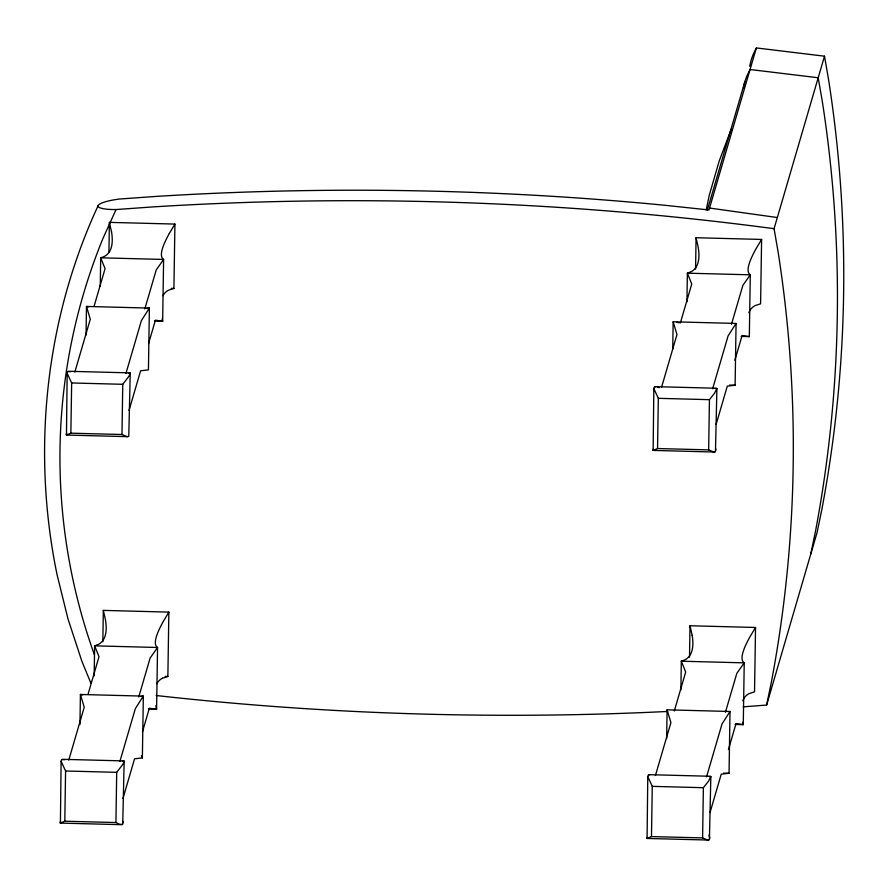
<?xml version="1.0" encoding="UTF-8"?>
<svg xmlns="http://www.w3.org/2000/svg" width="888" height="888" viewBox="0 0 888 888"><rect width="100%" height="100%" fill="white"/><g stroke="black" fill="none" stroke-linecap="round" stroke-linejoin="round"><path stroke-width="1.33" d="M122.355 761.205L124.165 761.26L122.722 824.375L119.569 824.297L115.928 822.543L64.802 821.211L60.406 823.087L61.105 761.271L61.583 759.617L64.735 759.706M128.416 373.182L130.225 373.226L128.782 436.352L126.995 436.641L121.978 434.51L70.862 433.178L66.467 435.053L67.155 373.238L67.643 371.595L70.796 371.672M64.802 821.211L65.59 770.995L61.105 761.271M70.862 433.178L71.651 382.961L67.155 373.238M79.953 724.519L80.42 694.471L143.334 696.114L142.369 757.908L134.565 758.796L122.966 798.456M86.036 335.12L86.48 306.438L149.395 308.081L148.429 369.874L140.626 370.773L129.026 410.434M94.172 675.89L94.639 645.842L97.336 644.91M100.255 286.491L100.699 257.809L103.397 256.887A418.259 73.526 46.7 0 0 111.544 231.923M102.842 641.769L103.33 610.389L168.864 612.11L167.865 676.478L162.404 678.254M108.924 252.37L109.391 222.366L174.925 224.076L173.915 288.445L168.465 290.221A418.259 73.526 46.7 0 0 162.948 295.671M115.928 822.543L116.705 772.338L122.933 764.213L124.165 761.26M121.978 434.51L122.766 384.304L128.993 376.179L130.225 373.226M709.024 776.567L710.844 776.623L709.401 839.737L707.614 840.026L702.597 837.906L651.481 836.574L647.086 838.45L647.774 776.634L648.262 774.98L650.049 774.691M715.084 388.544L716.905 388.589L715.462 451.703L713.675 452.003L708.657 449.872L657.542 448.54L653.146 450.416L653.834 388.6L654.323 386.946L656.099 386.657M651.481 836.574L652.269 786.357L647.774 776.634M657.542 448.54L658.33 398.324L653.834 388.6M666.655 738.516L667.099 709.823L730.014 711.477L729.048 773.27L721.245 774.158L710.034 812.498M672.727 349.117L673.16 321.8L736.074 323.443L735.109 385.237L727.305 386.125L716.094 424.464M680.874 689.887L681.318 661.205L684.004 660.272A418.259 73.526 46.7 0 0 692.163 635.32M686.935 301.853L687.379 273.171L690.065 272.25M689.521 657.131L690.009 625.751L755.544 627.472L754.534 691.841L749.084 693.617A418.259 73.526 46.7 0 0 742.779 700.721M695.582 269.097L696.07 237.729L761.604 239.438L760.594 303.807L755.144 305.583A418.259 73.526 46.7 0 0 748.839 312.698M702.597 837.906L703.385 787.7L708.535 781.174L710.844 776.623M708.657 449.872L709.445 399.667L714.596 393.14L716.905 388.589M741.125 336.397L749.328 336.608L750.293 274.814L749.206 273.793A418.259 42.28 -44.3 0 1 756.021 248.795L761.604 239.438M66.2 434.709L66.678 433.055M60.14 822.743L60.628 821.089M652.88 450.072L652.946 449.406M646.819 838.106L646.886 837.44M743.267 706.826A3142.443 3077.153 16.3 0 0 766.633 705.039L771.395 681.995A1313.263 1285.979 16.3 0 0 778.11 251.959L774.07 228.693L824.508 56.188L756.365 47.941L753.468 53.802A59.774 58.541 16.3 0 0 749.738 66.311M810.766 554.112L815.528 531.068A1313.263 1285.979 16.3 0 0 822.244 101.032L818.203 77.755L750.06 69.508L747.152 75.369A59.774 58.541 16.3 0 0 743.434 87.89M706.215 209.89L709.301 195.116L719.225 160.983L731.224 129.182M74.825 372.105L90.287 319.214L86.48 306.438L88.889 306.826M94.073 306.305L105.073 268.653L100.699 257.809L163.614 259.451L162.648 321.256L154.445 321.034M125.941 373.437L141.414 320.557L149.395 308.081L147.097 308.513M144.811 308.935L156.199 269.985L163.614 259.451L162.526 258.43A418.259 42.28 -44.3 0 1 169.342 233.433M148.573 343.567L155.411 320.202L162.648 321.256L162.138 318.881M68.765 760.128L84.227 707.248L80.42 694.471L82.828 694.86M88.012 694.327L99.012 656.687L94.639 645.842L157.553 647.485L156.588 709.279L148.385 709.068M119.88 761.471L135.353 708.591L143.334 696.114L141.037 696.547M138.75 696.969L150.139 658.019L157.553 647.485L156.466 646.464A418.259 42.28 -44.3 0 1 163.281 621.467L168.864 612.11M142.513 731.601L149.351 708.236L156.588 709.279L155.811 705.727M707.348 210.056L744.932 81.518M756.365 47.941L708.99 209.968L664.601 205.25A3142.443 3077.153 16.3 0 0 155.899 196.437L119.114 199.067A28.294 5.361 -4.9 0 0 99.9 207.77L102.553 208.558A28.294 5.361 -4.9 0 0 116.051 209.546L152.836 206.915A3142.443 3077.153 16.3 0 1 774.07 228.693M661.505 387.457L676.967 334.576L673.16 321.8M680.363 322.954L691.752 284.016L687.379 273.171L750.293 274.814L742.868 285.348L731.479 324.298M712.62 388.8L728.082 335.919L736.074 323.443M734.875 360.228L742.091 335.564L749.328 336.608M655.444 775.49L670.906 722.61L667.099 709.823M674.303 710.988L685.691 672.05L681.318 661.205L744.233 662.848L743.267 724.641L735.064 724.43M706.559 776.834L722.022 723.953L730.014 711.477M725.418 712.331L736.818 673.382L744.233 662.848L743.145 661.826A418.259 42.28 -44.3 0 1 749.96 636.829L755.544 627.472M728.438 749.561L736.03 723.598L743.267 724.641L742.745 722.277M766.633 705.039L817.071 532.534L821.833 509.49A1313.263 1285.979 16.3 0 0 828.548 79.465L824.508 56.188M98.113 205.694C45.044 320.069 31.557 451.57 57.098 574.836L68.01 618.991L81.885 661.271L90.953 683.294A28.294 5.661 6.7 0 1 90.676 682.073M116.051 209.546L102.875 238.65A602.031 589.532 16.3 0 0 94.439 654.867M169.353 233.422L174.925 224.076M171.184 288.378L173.915 288.445M729.636 385.092L735.109 385.237M68.376 371.273L129.959 372.882M655.055 386.635L716.627 388.245M71.651 382.961L122.766 384.304M658.33 398.324L709.445 399.667M66.467 435.053L128.05 436.663M653.146 450.416L714.729 452.025M165.135 676.412L167.865 676.478M723.576 773.126L729.048 773.27M62.315 759.307L123.898 760.916M648.995 774.669L710.578 776.279M65.59 770.995L116.705 772.338M652.269 786.357L703.385 787.7M60.406 823.087L121.989 824.697M647.086 838.45L708.668 840.059M709.989 208.103L777.011 217.493M676.767 322.377L679.165 322.766M657.475 387.035L659.151 387.734M141.392 755.522L142.369 757.908M709.046 835.12L709.878 838.094M696.07 237.729L698.212 247.275A418.259 73.526 46.7 0 1 690.076 272.25M690.009 625.751L692.152 635.297M109.391 222.366L111.533 231.912M103.33 610.389L105.472 619.935A418.259 73.526 46.7 0 1 97.336 644.921M715.684 448.74L715.939 450.061M122.955 821.411L123.199 822.732M667.565 711.455A3142.443 3077.153 16.3 0 1 156.21 695.515M156.887 683.693A418.259 73.526 46.7 0 1 162.393 678.232"/></g></svg>
